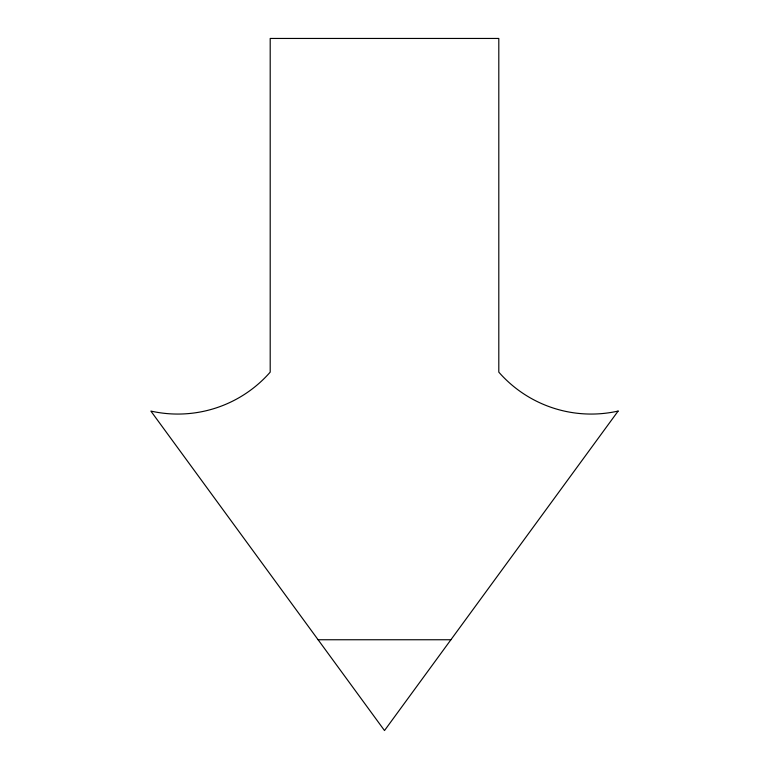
<?xml version="1.0" encoding="UTF-8"?>
<svg xmlns="http://www.w3.org/2000/svg" width="769" height="769" viewBox="0 0 769 769"><rect width="100%" height="100%" fill="white"/><g stroke="black" fill="none" stroke-linecap="round" stroke-linejoin="round"><path stroke-width="1.15" d="M318.097 639.75L450.903 639.75M618.132 411.069L384.5 730.55L150.868 411.069A122.771 122.771 0 0 0 270.198 372.138L270.198 38.45L498.802 38.45L498.802 372.138A122.771 122.771 0 0 0 618.132 411.069"/></g></svg>
